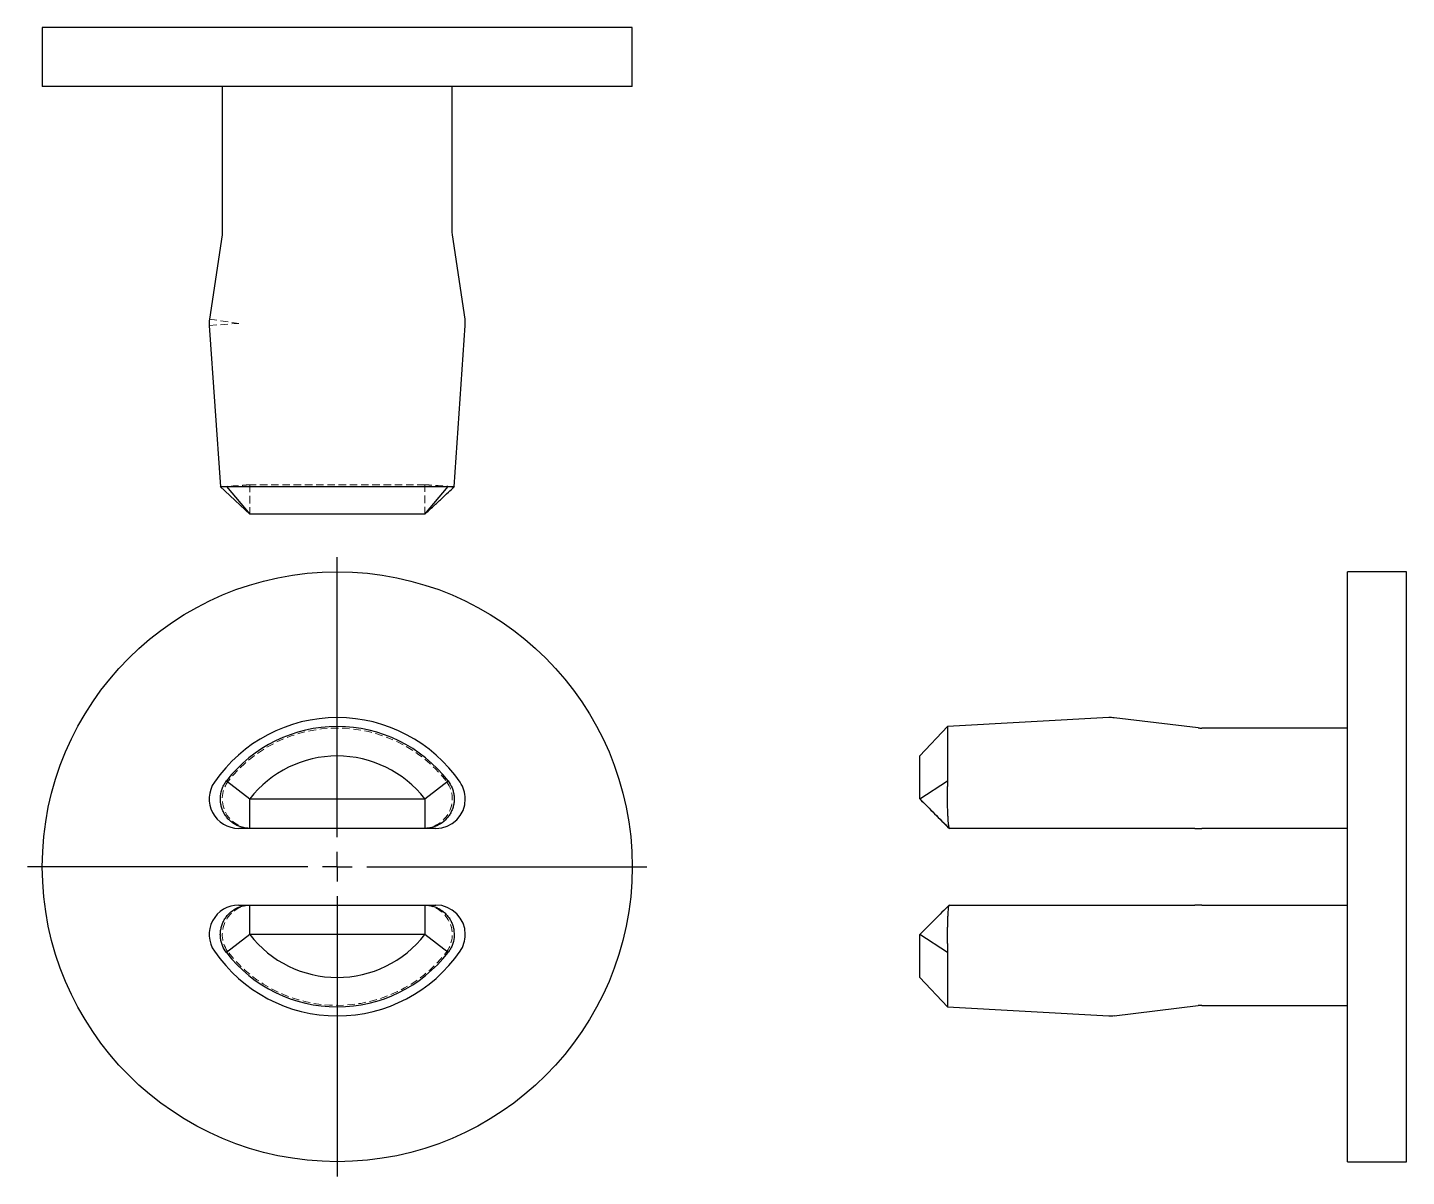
# Model space of a CAD drawing. Header units: millimetres. Extents: x 30 to 264, y 4 to 199.
import ezdxf

# ---------------------------------------------------------------- set-up
doc = ezdxf.new("R2010")
doc.units = ezdxf.units.MM
doc.linetypes.add('HIDDEN', pattern=[1.905, 1.27, -0.635])
doc.layers.add('10', color=7, linetype='Continuous')

# ---------------------------------------------------------------- blocks, each defined once
blk = doc.blocks.new('SW_CENTERMARKSYMBOL_0')
at = {"layer": '10', "color": 0}
for p, q in [((0, 5), (0, 52.5)), ((0, 0), (0, 2.5)), ((-5, 0), (-52.5, 0)), ((0, 0), (-2.5, 0)), ((0, 0), (0, -2.5)), ((0, 0), (2.5, 0)), ((5, 0), (52.5, 0)), ((0, -5), (0, -52.5))]:
    blk.add_line(p, q, dxfattribs=at)

msp = doc.modelspace()

# ---------------------------------------------------------------- linework, layer by layer
at = {"color": 7, "linetype": 'Continuous', "lineweight": 25}
for p, q in [((33, 199.25), (33, 189.25)), ((133, 199.25), (33, 199.25)), ((133, 189.25), (133, 199.25)), ((133, 189.25), (33, 189.25)), ((63.51, 189.25), (63.51, 164.55)), ((102.49, 164.55), (102.49, 189.25)), ((63.48, 164.11), (61.34, 149.81)), ((63.51, 164.55), (63.48, 164.11)), ((102.52, 164.11), (102.49, 164.55)), ((104.66, 149.81), (102.52, 164.11)), ((61.34, 149.81), (61.34, 149.81)), ((61.3, 148.75), (63.18, 121.4)), ((61.3, 148.75), (61.3, 148.75)), ((102.82, 121.39), (104.7, 148.75)), ((63.13, 121.44), (68.17, 116.75)), ((64.22, 121.47), (101.78, 121.47)), ((64.22, 121.47), (68.17, 116.75)), ((97.83, 116.75), (101.78, 121.47)), ((97.83, 116.75), (68.17, 116.75)), ((264.25, 107), (254.25, 107)), ((254.25, 57), (254.25, 107)), ((264.25, 57), (264.25, 107)), ((213.81, 82.28), (186.47, 80.76)), ((228.95, 80.54), (214.68, 82.25)), ((186.47, 80.76), (181.75, 75.77)), ((186.47, 80.76), (186.47, 71.56)), ((254.25, 80.5), (229.55, 80.5)), ((181.75, 68.5), (181.75, 75.77)), ((64.22, 71.56), (68.17, 68.5)), ((97.83, 68.5), (101.78, 71.56)), ((181.75, 68.5), (186.47, 71.56)), ((68.17, 63.5), (68.17, 68.5)), ((68.17, 68.5), (97.83, 68.5)), ((97.83, 68.5), (97.83, 63.5)), ((97.83, 63.5), (68.17, 63.5)), ((254.25, 63.5), (229.55, 63.5)), ((254.25, 7), (254.25, 57)), ((264.25, 7), (264.25, 57)), ((68.17, 45.5), (68.17, 50.5)), ((68.17, 50.5), (97.83, 50.5)), ((97.83, 50.5), (97.83, 45.5)), ((229.55, 50.5), (254.25, 50.5)), ((68.17, 45.5), (64.22, 42.44)), ((97.83, 45.5), (68.17, 45.5)), ((101.78, 42.44), (97.83, 45.5)), ((186.47, 42.44), (181.75, 45.5)), ((181.75, 38.23), (181.75, 45.5)), ((186.47, 42.44), (186.47, 33.24)), ((181.75, 38.23), (186.47, 33.24)), ((186.47, 33.24), (213.81, 31.72)), ((214.68, 31.75), (228.95, 33.46)), ((229.55, 33.5), (254.25, 33.5)), ((254.25, 7), (264.25, 7))]:
    msp.add_line(p, q, dxfattribs=at)
at = {"color": 7, "linetype": 'HIDDEN', "lineweight": 18}
for p, q in [((61.34, 149.81), (66.29, 149.09)), ((61.3, 148.75), (66.29, 149.09)), ((68.17, 121.75), (68.17, 116.75)), ((97.83, 121.75), (68.17, 121.75)), ((97.83, 116.75), (97.83, 121.75)), ((181.75, 68.5), (186.75, 63.5)), ((186.75, 50.5), (181.75, 45.5))]:
    msp.add_line(p, q, dxfattribs=at)
at = {"color": 7, "linetype": 'Continuous', "lineweight": 25}
msp.add_circle((83, 57), 50, dxfattribs=at)
for centre, radius, start, end in [((66.29, 149.09), 5, 171.7116, 183.8465), ((99.71, 149.09), 5, 356.1535, 8.2884), ((83, 57), 25.28, 34.5389, 145.4611), ((214.09, 77.28), 5, 83.1572, 93.1701), ((83, 57), 23.76, 37.7853, 142.2147), ((229.55, 85.5), 5, 263.1572, 270), ((83, 57), 18.77, 37.7853, 142.2147), ((66.29, 68.5), 5, 145.4611, 270), ((99.71, 68.5), 5, 0, 34.5389), ((99.71, 68.5), 5, 270, 0), ((66.29, 45.5), 5, 90, 214.5389), ((99.71, 45.5), 5, 0, 90), ((83, 57), 18.77, 217.7853, 322.2147), ((99.71, 45.5), 5, 325.4611, 0), ((83, 57), 25.28, 214.5389, 325.4611), ((83, 57), 23.76, 217.7853, 322.2147), ((229.55, 28.5), 5, 90, 96.8428), ((214.09, 36.72), 5, 266.8299, 276.8428)]:
    msp.add_arc(centre, radius, start, end, dxfattribs=at)
at = {"color": 7, "linetype": 'HIDDEN', "lineweight": 18}
for centre, radius, start, end in [((83, 57), 23.5, 38.4347, 141.5653), ((68.51, 68.5), 5, 141.5653, 270), ((97.49, 68.5), 5, 270, 38.4347), ((68.51, 45.5), 5, 90, 218.4347), ((97.49, 45.5), 5, 321.5653, 90), ((83, 57), 23.5, 218.4347, 321.5653)]:
    msp.add_arc(centre, radius, start, end, dxfattribs=at)
for points, knots in [([(68.17, 121.75), (67.85, 121.73), (67.54, 121.7), (66.92, 121.65), (66.62, 121.62), (66.03, 121.57), (65.75, 121.56), (65.22, 121.53), (64.97, 121.51), (64.51, 121.49), (64.31, 121.48), (63.94, 121.46), (63.78, 121.45), (63.51, 121.44), (63.41, 121.43), (63.25, 121.41), (63.21, 121.41), (63.19, 121.4)], [0, 0, 0, 0, 0.125, 0.125, 0.25, 0.25, 0.375, 0.375, 0.5, 0.5, 0.625, 0.625, 0.75, 0.75, 0.875, 0.875, 1, 1, 1, 1]), ([(102.82, 121.39), (102.82, 121.39), (102.78, 121.4), (102.68, 121.41), (102.64, 121.41), (102.54, 121.42), (102.48, 121.43), (102.29, 121.45), (102.14, 121.46), (101.78, 121.48), (101.57, 121.49), (101.11, 121.52), (100.86, 121.54), (100.32, 121.58), (100.03, 121.6), (99.42, 121.65), (99.11, 121.67), (98.48, 121.71), (98.16, 121.73), (97.83, 121.75)], [0, 0, 0, 0, 0.125, 0.125, 0.1875, 0.1875, 0.25, 0.25, 0.375, 0.375, 0.5, 0.5, 0.625, 0.625, 0.75, 0.75, 0.875, 0.875, 1, 1, 1, 1]), ([(102.26, 121.45), (102.32, 121.45), (102.52, 121.44), (102.71, 121.42), (102.83, 121.4), (102.81, 121.4), (102.8, 121.4)], [0, 0, 0, 0, 0.161447, 0.52187, 0.871576, 1, 1, 1, 1])]:
    msp.add_open_spline(points, degree=3, knots=knots, dxfattribs=at)
at = {"color": 7, "linetype": 'Continuous', "lineweight": 25}
for points, knots in [([(63.2, 121.4), (63.19, 121.4), (63.19, 121.4), (63.35, 121.42), (63.64, 121.44), (63.96, 121.46), (64.18, 121.47), (64.22, 121.47)], [0, 0, 0, 0, 0.169232, 0.421918, 0.67435, 0.93409, 1, 1, 1, 1]), ([(97.83, 116.75), (98.33, 117.21), (99.27, 118.08), (100.59, 119.32), (101.79, 120.43), (102.53, 121.12), (102.88, 121.44)], [0, 0, 0, 0, 0.293488, 0.557667, 0.792435, 1, 1, 1, 1]), ([(101.78, 121.47), (101.94, 121.46), (102.26, 121.43), (102.58, 121.4), (102.78, 121.38), (102.8, 121.38), (102.81, 121.39)], [0, 0, 0, 0, 0.259184, 0.525855, 0.785494, 1, 1, 1, 1]), ([(68.17, 63.5), (67.7, 63.5), (67.24, 63.56), (66.58, 63.76), (66.35, 63.84), (65.93, 64.02), (65.73, 64.13), (65.34, 64.38), (65.15, 64.51), (64.79, 64.81), (64.62, 64.97), (64.31, 65.32), (64.17, 65.5), (63.91, 65.88), (63.79, 66.09), (63.59, 66.5), (63.5, 66.72), (63.36, 67.16), (63.3, 67.38), (63.18, 68.07), (63.16, 68.53), (63.25, 69.46), (63.36, 69.92), (63.62, 70.57), (63.72, 70.78), (63.95, 71.18), (64.08, 71.37), (64.22, 71.56)], [0, 0, 0, 0, 0.125, 0.125, 0.1875, 0.1875, 0.25, 0.25, 0.3125, 0.3125, 0.375, 0.375, 0.4375, 0.4375, 0.5, 0.5, 0.5625, 0.5625, 0.625, 0.625, 0.75, 0.75, 0.875, 0.875, 0.9375, 0.9375, 1, 1, 1, 1]), ([(101.78, 71.56), (102.07, 71.19), (102.29, 70.79), (102.55, 70.14), (102.62, 69.92), (102.73, 69.46), (102.77, 69.24), (102.82, 68.78), (102.83, 68.54), (102.81, 68.08), (102.78, 67.85), (102.7, 67.39), (102.65, 67.17), (102.5, 66.72), (102.41, 66.51), (102.21, 66.09), (102.1, 65.89), (101.84, 65.51), (101.69, 65.32), (101.23, 64.8), (100.87, 64.51), (100.08, 64.01), (99.65, 63.82), (98.98, 63.63), (98.76, 63.58), (98.3, 63.52), (98.07, 63.5), (97.83, 63.5)], [0, 0, 0, 0, 0.125, 0.125, 0.1875, 0.1875, 0.25, 0.25, 0.3125, 0.3125, 0.375, 0.375, 0.4375, 0.4375, 0.5, 0.5, 0.5625, 0.5625, 0.625, 0.625, 0.75, 0.75, 0.875, 0.875, 0.9375, 0.9375, 1, 1, 1, 1]), ([(186.47, 71.56), (186.46, 71.33), (186.43, 70.87), (186.4, 70.1), (186.38, 69.27), (186.38, 68.43), (186.41, 67.59), (186.42, 66.78), (186.46, 66.01), (186.49, 65.31), (186.52, 64.71), (186.57, 64.21), (186.63, 63.84), (186.68, 63.59), (186.71, 63.54), (186.73, 63.52)], [0, 0, 0, 0, 0.07651, 0.15523, 0.231875, 0.310754, 0.387249, 0.46595, 0.542669, 0.621617, 0.698244, 0.777089, 0.853736, 0.930308, 1, 1, 1, 1]), ([(181.75, 68.5), (182.59, 67.66), (184.26, 65.98), (185.93, 64.31), (186.77, 63.47)], [0, 0, 0, 0, 0.500054, 1, 1, 1, 1]), ([(64.22, 42.44), (63.93, 42.81), (63.71, 43.21), (63.45, 43.86), (63.38, 44.08), (63.27, 44.54), (63.23, 44.76), (63.18, 45.22), (63.17, 45.46), (63.19, 45.92), (63.22, 46.15), (63.3, 46.61), (63.35, 46.83), (63.5, 47.28), (63.59, 47.49), (63.79, 47.91), (63.9, 48.11), (64.16, 48.49), (64.31, 48.68), (64.77, 49.2), (65.13, 49.49), (65.92, 49.99), (66.35, 50.18), (67.02, 50.37), (67.24, 50.42), (67.7, 50.48), (67.93, 50.5), (68.17, 50.5)], [0, 0, 0, 0, 0.125, 0.125, 0.1875, 0.1875, 0.25, 0.25, 0.3125, 0.3125, 0.375, 0.375, 0.4375, 0.4375, 0.5, 0.5, 0.5625, 0.5625, 0.625, 0.625, 0.75, 0.75, 0.875, 0.875, 0.9375, 0.9375, 1, 1, 1, 1]), ([(97.83, 50.5), (98.3, 50.5), (98.76, 50.44), (99.42, 50.24), (99.65, 50.16), (100.07, 49.98), (100.27, 49.87), (100.66, 49.62), (100.85, 49.49), (101.21, 49.19), (101.38, 49.03), (101.69, 48.68), (101.83, 48.5), (102.09, 48.12), (102.21, 47.91), (102.41, 47.5), (102.5, 47.28), (102.64, 46.84), (102.7, 46.62), (102.82, 45.93), (102.84, 45.47), (102.75, 44.54), (102.64, 44.08), (102.38, 43.43), (102.28, 43.22), (102.05, 42.82), (101.92, 42.63), (101.78, 42.44)], [0, 0, 0, 0, 0.125, 0.125, 0.1875, 0.1875, 0.25, 0.25, 0.3125, 0.3125, 0.375, 0.375, 0.4375, 0.4375, 0.5, 0.5, 0.5625, 0.5625, 0.625, 0.625, 0.75, 0.75, 0.875, 0.875, 0.9375, 0.9375, 1, 1, 1, 1]), ([(186.77, 50.53), (185.93, 49.69), (184.26, 48.02), (182.59, 46.34), (181.75, 45.5)], [0, 0, 0, 0, 0.4997358, 1, 1, 1, 1]), ([(186.72, 50.47), (186.71, 50.46), (186.67, 50.43), (186.61, 50.24), (186.55, 49.9), (186.52, 49.43), (186.49, 48.85), (186.46, 48.18), (186.44, 47.43), (186.42, 46.63), (186.4, 45.79), (186.4, 44.94), (186.42, 44.12), (186.44, 43.33), (186.46, 42.78), (186.47, 42.5), (186.47, 42.44)], [0, 0, 0, 0, 0.039139, 0.118507, 0.195819, 0.275386, 0.352534, 0.431907, 0.50931, 0.588965, 0.666252, 0.745776, 0.823099, 0.900345, 0.979827, 1, 1, 1, 1])]:
    msp.add_open_spline(points, degree=3, knots=knots, dxfattribs=at)
for points in [[(68.17, 63.5), (67.53, 63.5), (66.9, 63.5), (66.29, 63.5)], [(99.71, 63.5), (99.1, 63.5), (98.47, 63.5), (97.83, 63.5)], [(186.74, 63.5), (186.74, 63.5), (186.75, 63.5), (186.75, 63.5)], [(214.09, 63.5), (204.98, 63.5), (195.86, 63.5), (186.75, 63.5)], [(228.36, 63.5), (223.6, 63.5), (218.85, 63.5), (214.09, 63.5)], [(228.36, 63.5), (228.75, 63.5), (229.15, 63.5), (229.55, 63.5)], [(66.29, 50.5), (66.9, 50.5), (67.53, 50.5), (68.17, 50.5)], [(97.83, 50.5), (98.47, 50.5), (99.1, 50.5), (99.71, 50.5)], [(186.75, 50.5), (195.86, 50.5), (204.98, 50.5), (214.09, 50.5)], [(214.09, 50.5), (218.85, 50.5), (223.6, 50.5), (228.36, 50.5)], [(229.55, 50.5), (229.15, 50.5), (228.75, 50.5), (228.36, 50.5)]]:
    msp.add_open_spline(points, degree=3, dxfattribs=at)

# ---------------------------------------------------------------- block references
at = {"layer": '10'}
msp.add_blockref('SW_CENTERMARKSYMBOL_0', (83, 57), dxfattribs=at)

doc.saveas('drawing.dxf')
